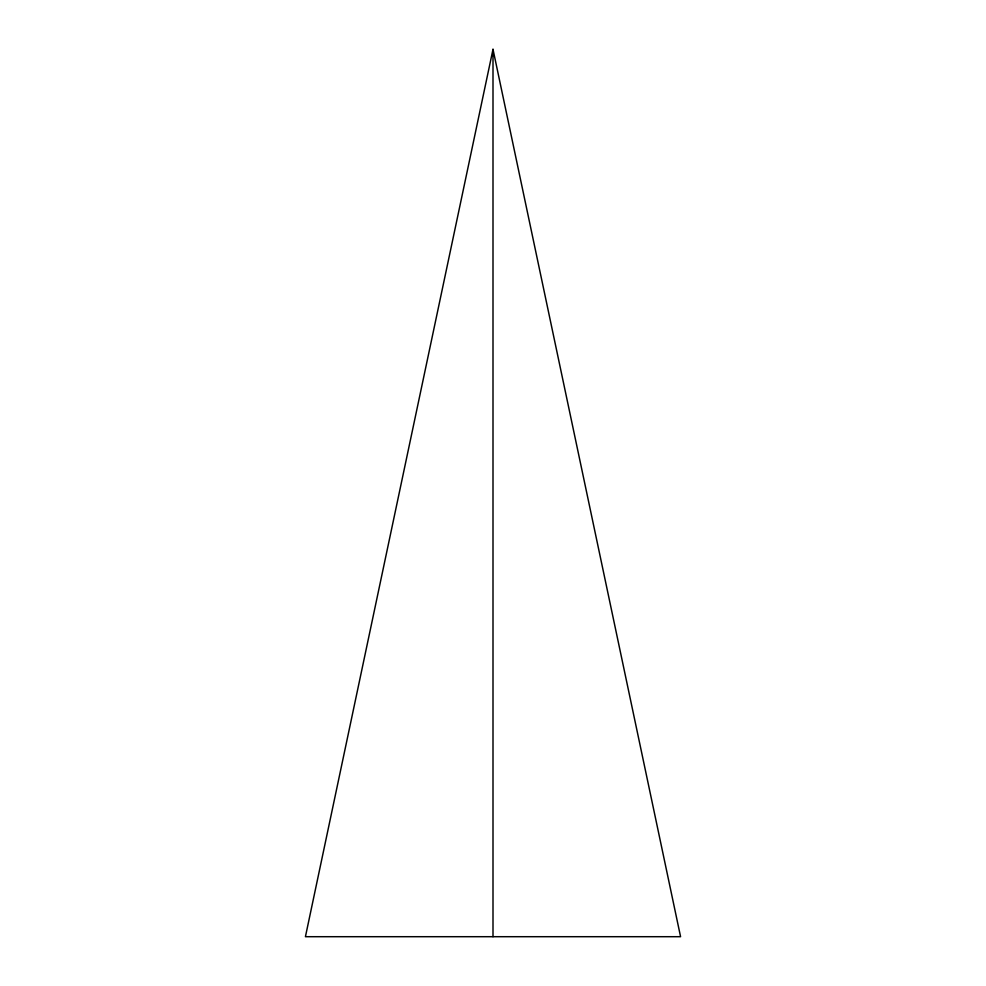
<?xml version="1.0" encoding="UTF-8"?>
<svg xmlns="http://www.w3.org/2000/svg" width="986" height="986" viewBox="0 0 986 986"><rect width="100%" height="100%" fill="white"/><g stroke="black" fill="none" stroke-linecap="round" stroke-linejoin="round"><path stroke-width="1.48" d="M493 49.3L305.426 936.7L680.574 936.7L493 49.3L493 936.7"/></g></svg>
